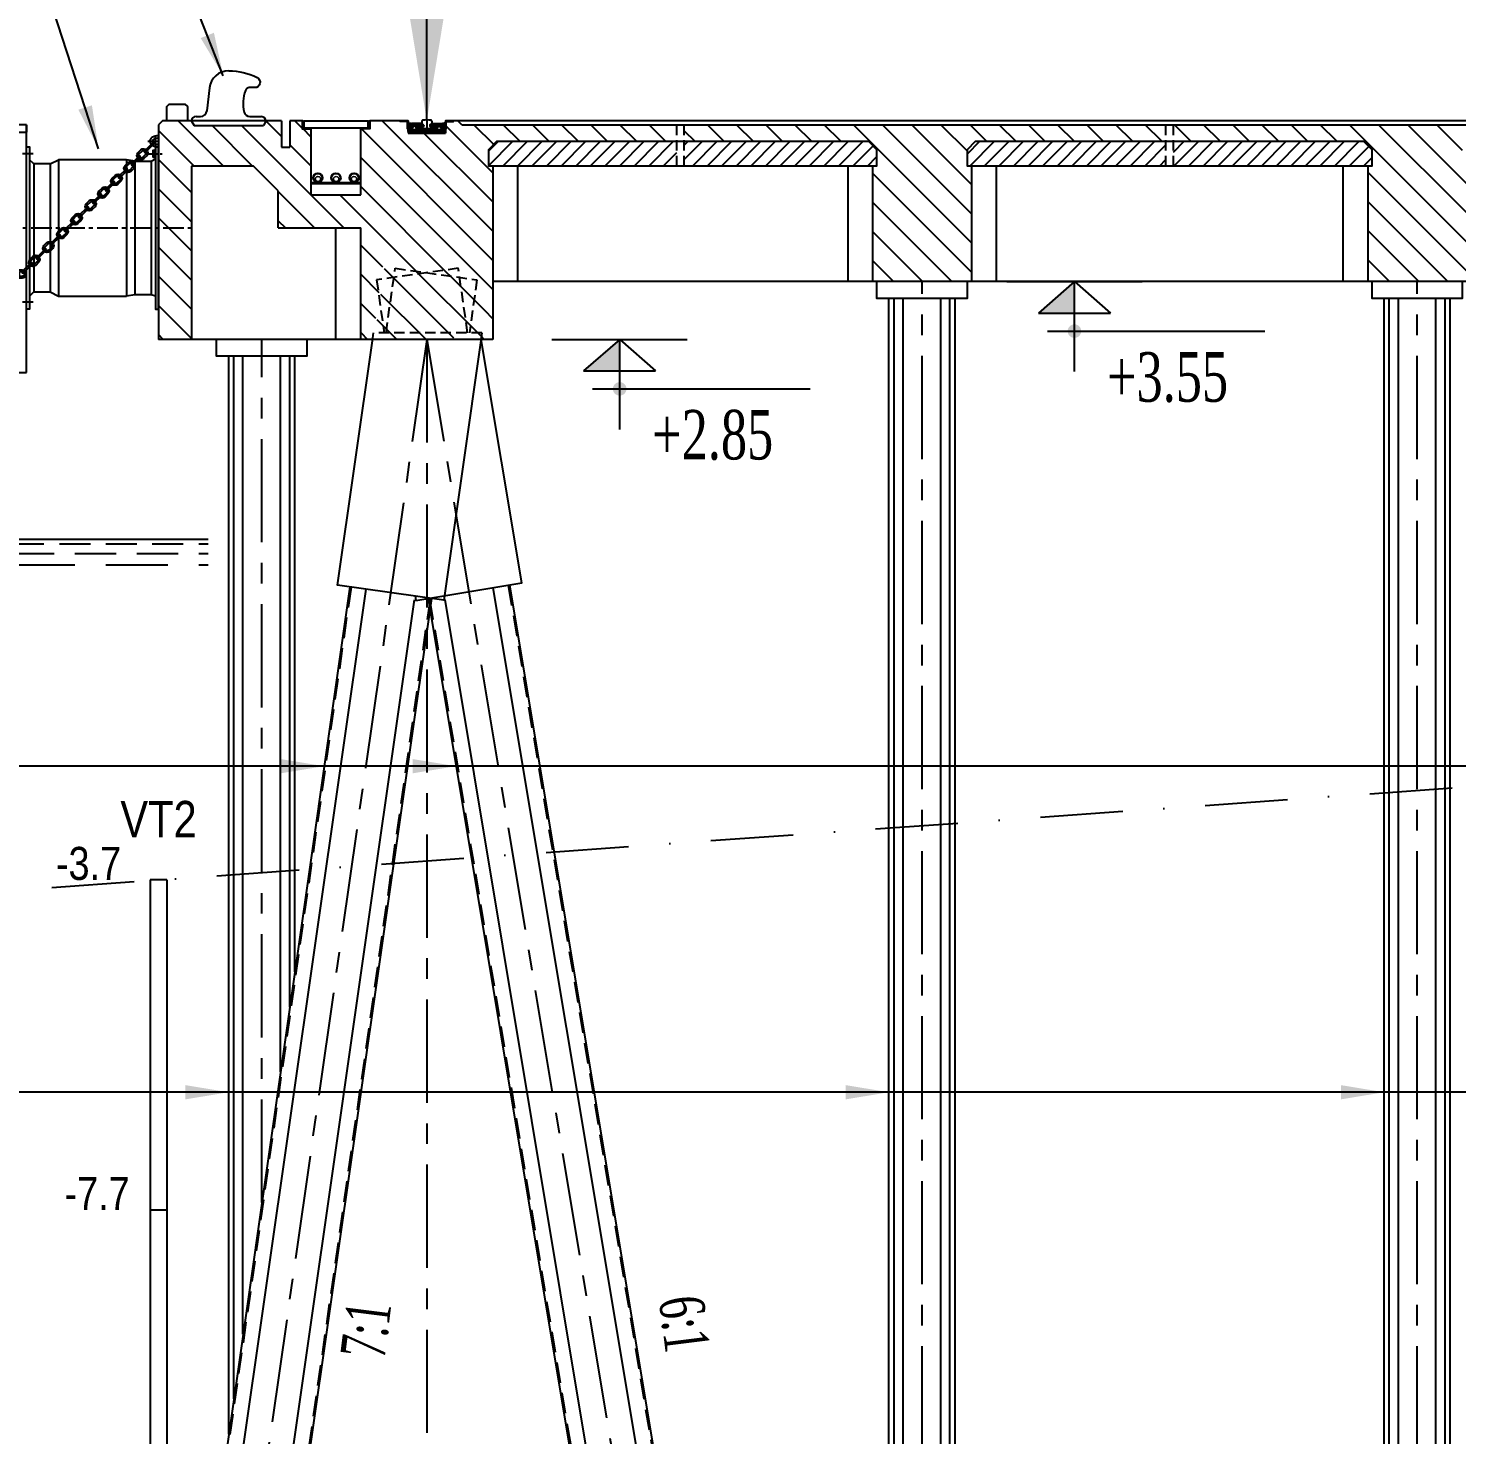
# Model space of a CAD drawing. Extents: x 9472 to 112692, y 46655 to 72187.
# Drawn here: x 10891 to 12621, y 67451 to 69155 of the extents above; entities that cross this region are included whole.
import ezdxf
from ezdxf.enums import TextEntityAlignment as Align

# ---------------------------------------------------------------- set-up
doc = ezdxf.new("R2010")
doc.units = 0
doc.header["$LTSCALE"] = 10
doc.header["$MEASUREMENT"] = 0
for name, pattern in [('CENTER', [2, 1.25, -0.25, 0.25, -0.25]), ('DASHDOT', [1, 0.5, -0.25, 0, -0.25]), ('HIDDEN', [0.375, 0.25, -0.125])]:
    doc.linetypes.add(name, pattern=pattern)
doc.layers.get('0').update_dxf_attribs({"color": 6, "linetype": 'CONTINUOUS'})
for name, color, linetype in [('Border', 3, 'CONTINUOUS'), ('COBAN', 3, 'CONTINUOUS'), ('Dia chat', 8, 'CONTINUOUS'), ('Hatch', 8, 'CONTINUOUS'), ('Hatch coc', 8, 'CONTINUOUS'), ('Khuat 151', 151, 'HIDDEN'), ('Kich thuoc', 2, 'CONTINUOUS'), ('KT', 2, 'CONTINUOUS'), ('Lop dat', 171, 'CONTINUOUS'), ('Net tim', 6, 'CONTINUOUS'), ('Net vang', 8, 'CONTINUOUS'), ('Ray', 6, 'CONTINUOUS'), ('Text', 4, 'CONTINUOUS'), ('Tim', 8, 'CENTER')]:
    doc.layers.add(name, color=color, linetype=linetype)
doc.styles.add('Kichthuoc', font='romans.shx', dxfattribs={"width": 0.6})
doc.styles.get("Standard").update_dxf_attribs({"font": 'vntimeh.shx', "width": 0.65})
doc.styles.add('Ten', font='Vharialn.ttf')
doc.dimstyles.new('Dim 350', dxfattribs={"dimscale": 350, "dimtxt": 0.2, "dimasz": 0.15, "dimexe": 0.1, "dimexo": 0.2, "dimgap": 0.1, "dimtad": 1, "dimdec": 0, "dimlfac": -1, "dimzin": 0, "dimdsep": 46, "dimtxsty": 'Kichthuoc', "dimblk": 'OBLIQUE', "dimcen": 0.1, "dimdle": 0.1, "dimclrd": 2, "dimclre": 2, "dimclrt": 4, "dimadec": 0, "dimazin": 0, "dimtfac": 1, "dimtdec": 0, "dimtix": 1, "dimtmove": 2, "dimatfit": 3, "dimfxl": 1, "dimtfill": 1, "dimtolj": 1, "dimtzin": 0, "dimarcsym": 0})
doc.dimstyles.new('Le 350', dxfattribs={"dimscale": 350, "dimtxt": 0.2, "dimasz": 0.15, "dimexe": 0.1, "dimexo": 0.2, "dimgap": 0.1, "dimtad": 1, "dimdec": 0, "dimzin": 0, "dimdsep": 46, "dimtxsty": 'Kichthuoc', "dimblk": 'ARCHTICK', "dimcen": 0, "dimdle": 0.1, "dimclrd": 2, "dimclre": 2, "dimclrt": 256, "dimadec": 0, "dimazin": 0, "dimtfac": 1, "dimtdec": 0, "dimtix": 1, "dimtmove": 2, "dimatfit": 3, "dimfxl": 1, "dimtolj": 1, "dimtzin": 0, "dimarcsym": 0})
pattern_1 = [(45, (-380710.8185, 18076.0106), (-1.1048543456, 1.1048543456), []), (135, (-380710.8185, 18076.0106), (-1.1048543456, -1.1048543456), [])]

# ---------------------------------------------------------------- blocks, each defined once
blk = doc.blocks.new('_ArchTick')
at = {"color": 0, "linetype": 'ByBlock', "const_width": 0.15}
blk.add_lwpolyline([(-0.5, -0.5), (0.5, 0.5)], dxfattribs=at)
blk = doc.blocks.new('Ray A120')
at = {"layer": 'Ray'}
for p, q in [((-110, 9), (-110, 0)), ((-110, 0), (110, 0)), ((-105, 15), (-60, 20)), ((-60, 93), (-60, 62)), ((-60, 20), (-42, 27)), ((-56, 56), (-43, 52)), ((-36, 42), (-36, 37)), ((36, 42), (36, 37)), ((42, 27), (60, 20)), ((56, 56), (43, 52)), ((60, 93), (60, 62)), ((60, 20), (105, 15)), ((110, 0), (110, 9))]:
    blk.add_line(p, q, dxfattribs=at)
blk.add_lwpolyline([(51, 103, 0.042449), (-51, 103)], format="xyb", dxfattribs=at)
for centre, radius, start, end in [((-104, 9), 6, 96.8428, 180), ((-50, 93), 10, 94.8614, 180), ((-54, 62), 6, 180, 251.5651), ((-46, 42), 10, 0, 71.5651), ((-46, 37), 10, 292.6199, 0), ((46, 42), 10, 108.4349, 180), ((46, 37), 10, 180, 247.3801), ((50, 93), 10, 0, 85.1386), ((54, 62), 6, 288.4349, 0), ((104, 9), 6, 0, 83.1572)]:
    blk.add_arc(centre, radius, start, end, dxfattribs=at)
blk = doc.blocks.new('_Oblique')
at = {"color": 0, "linetype": 'ByBlock', "lineweight": -2}
blk.add_line((-0.5, -0.5), (0.5, 0.5), dxfattribs=at)
blk = doc.blocks.new('Dem CSS1600')
for p, q in [((-175.4, 125), (-180.4, 115)), ((-160, 125), (-175.4, 125)), ((-160, -175), (-160, 125)), ((-160, 125), (-160, 116.2)), ((-180.4, 115), (-180.4, -175)), ((-151.2, 77.5), (-156.5, 82.5)), ((-131.2, 77.5), (-151.2, 77.5)), ((-131.2, 77.5), (-121.2, 82.5)), ((-28.8, 81.1), (-38.8, 82.5)), ((-28.8, 81.1), (-8.8, 81.1)), ((-8.8, 81.1), (-3.5, 83.8)), ((-156.5, -82.5), (-151.2, -77.5)), ((-151.2, -77.5), (-131.2, -77.5)), ((-131.2, -77.5), (-121.2, -82.5)), ((-28.8, -81), (-38.8, -82.5)), ((-8.8, -81), (-28.8, -81)), ((-3.5, -82.6), (-8.8, -81)), ((-180.4, -175), (-160, -175))]:
    blk.add_line(p, q)
for points in [[(-160, -98.5), (-160, 98.5), (-156.5, 98.5), (-156.5, -98.5)], [(0, -98.5), (0, 98.5), (-3.5, 98.5), (-3.5, -98.5)]]:
    blk.add_lwpolyline(points, close=True)
for points in [[(-156.5, 82.5), (-156.5, -82.5)], [(-38.8, 82.5), (-121.2, 82.5)], [(-121.2, -82.5), (-38.8, -82.5)]]:
    blk.add_lwpolyline(points)
at = {"layer": 'Hatch'}
for p, q in [((-151.2, 77.5), (-151.2, -77.5)), ((-131.2, 77.5), (-131.2, -77.5)), ((-121.2, 82.5), (-121.2, -82.5)), ((-38.8, 82.5), (-38.8, -82.5)), ((-28.8, 81.1), (-28.8, -81)), ((-8.8, 81.1), (-8.8, -81))]:
    blk.add_line(p, q, dxfattribs=at)
at = {"layer": 'Net tim', "extrusion": (0, 0, -1)}
for centre in [(-178, 115), (-178, 80), (-178, 30), (-178, -20), (-178, -70), (-178, -120)]:
    blk.add_ellipse(centre, major_axis=(0, -2.16), ratio=0.475595, dxfattribs=at)
at = {"layer": 'Net tim'}
for centre in [(-178, 70), (-178, 20), (-178, -30), (-178, -80), (-178, -130), (-178, -170)]:
    blk.add_ellipse(centre, major_axis=(0, 2.16), ratio=0.475595, dxfattribs=at)
at = {"layer": 'Net vang'}
for p, q in [((-172, 125), (-174.3, 120.5)), ((-173.4, 115), (-177.9, 120)), ((-170.4, 116.2), (-174.3, 120.5)), ((-173.4, 115), (-173.4, -175)), ((-170.4, 116.2), (-170.4, -175)), ((-170.4, 116.2), (-160, 116.2)), ((-7.1, 93.4), (-7.1, 86.6)), ((-6.6, 94.3), (-4.1, 94.3)), ((-6.6, 92.4), (-4.1, 92.4)), ((-6.6, 87.6), (-4.1, 87.6)), ((-4.1, 95.7), (-3.5, 95.7)), ((-4.1, 95.7), (-4.1, 84.2)), ((-4.1, 92.7), (-3.5, 92.7)), ((-4.1, 92.4), (-3.5, 92.4)), ((-4.1, 87.6), (-3.5, 87.6)), ((-4.1, 87.2), (-3.5, 87.2)), ((-180.4, 75), (-170.4, 75)), ((-6.6, 85.7), (-4.1, 85.7)), ((-4.1, 84.2), (-3.5, 84.2)), ((-180.4, 25), (-170.4, 25)), ((-180.4, -25), (-170.4, -25)), ((-180.4, -75), (-170.4, -75)), ((-180.4, -125), (-170.4, -125))]:
    blk.add_line(p, q, dxfattribs=at)
for points in [[(-4.7, 102.7, 1), (-6.1, 104.1), (-17.1, 93.2, 1), (-15.7, 91.8)], [(-22.1, 85.5, 1), (-23.5, 86.9), (-32.8, 77.7, 1), (-31.4, 76.3)], [(-14.3, 87.5), (-17.9, 84, -1), (-24.9, 91.1), (-21.3, 94.6, -1)], [(-15.7, 89), (-19.3, 85.4, -1), (-23.5, 89.7), (-19.9, 93.2, -1)], [(-37.8, 70, 1), (-39.2, 71.4), (-48.4, 62.3, 1), (-47, 60.9)], [(-30, 72.1), (-33.5, 68.6, -1), (-40.5, 75.7), (-37, 79.2, -1)], [(-31.4, 73.5), (-34.9, 70, -1), (-39.1, 74.3), (-35.6, 77.8, -1)], [(-53.4, 54.5, 1), (-54.8, 56), (-64.1, 46.8, 1), (-62.7, 45.4)], [(-45.6, 56.6), (-49.2, 53.1, -1), (-56.2, 60.2), (-52.6, 63.7, -1)], [(-47, 58), (-50.6, 54.5, -1), (-54.8, 58.8), (-51.2, 62.3, -1)], [(-69.1, 39.1, 1), (-70.5, 40.5), (-79.7, 31.4, 1), (-78.3, 30)], [(-61.3, 41.2), (-64.8, 37.6, -1), (-71.9, 44.8), (-68.3, 48.3, -1)], [(-62.7, 42.6), (-66.2, 39.1, -1), (-70.5, 43.3), (-66.9, 46.9, -1)], [(-94, 8.8), (-97.6, 5.3, -1), (-104.6, 12.4), (-101, 16, -1)], [(-84.7, 23.6, 1), (-86.1, 25.1), (-96.8, 14.5, 1), (-95.4, 13.1)], [(-76.9, 25.7), (-80.5, 22.2, -1), (-87.5, 29.3), (-84, 32.8, -1)], [(-78.3, 27.1), (-81.9, 23.6, -1), (-86.1, 27.9), (-82.6, 31.4, -1)], [(-111.1, -8), (-114.7, -11.5, -1), (-121.7, -4.4), (-118.1, -0.9, -1)], [(-101.8, 6.8, 1), (-103.2, 8.2), (-113.9, -2.3, 1), (-112.5, -3.8)], [(-95.4, 10.3), (-99, 6.8, -1), (-103.2, 11), (-99.6, 14.5, -1)], [(-128.2, -24.9), (-131.7, -28.4, -1), (-138.8, -21.3), (-135.2, -17.8, -1)], [(-118.9, -10.1, 1), (-120.3, -8.7), (-131, -19.2, 1), (-129.6, -20.6)], [(-112.5, -6.6), (-116.1, -10.1, -1), (-120.3, -5.8), (-116.7, -2.3, -1)], [(-145.3, -41.7), (-148.8, -45.3, -1), (-155.8, -38.1), (-152.3, -34.6, -1)], [(-136, -27, 1), (-137.4, -25.5), (-148, -36.1, 1), (-146.6, -37.5)], [(-129.6, -23.5), (-133.1, -27, -1), (-137.4, -22.7), (-133.8, -19.2, -1)], [(-153, -43.8, 1), (-154.4, -42.4), (-165.1, -52.9, 1), (-163.7, -54.3)], [(-146.7, -40.3), (-150.2, -43.8, -1), (-154.4, -39.6), (-150.9, -36, -1)], [(-168.4, -52.7), (-165.4, -52.7, -1), (-165.4, -58.7), (-168.4, -58.7)]]:
    blk.add_lwpolyline(points, format="xyb", close=True, dxfattribs=at)
blk.add_lwpolyline([(-170.4, -50.7), (-165.4, -50.7, -1), (-165.4, -60.7), (-170.4, -60.7)], format="xyb", dxfattribs=at)
for centre, radius, start, end in [((-5.9, 93.4), 1.18, 125.2226, 234.7774), ((-1.1, 90), 6.01, 156.4634, 203.5366), ((-5.9, 86.6), 1.18, 125.2226, 234.7774)]:
    blk.add_arc(centre, radius, start, end, dxfattribs=at)
for points, knots in [([(0, 111.7), (-0.9, 111.7), (-1.8, 111.6), (-3.5, 111.4), (-4.4, 111.2), (-5.9, 110.6), (-6.7, 110.3), (-7.8, 109.6), (-8.2, 109.3), (-8.8, 108.8), (-9.1, 108.5), (-9.6, 107.9), (-9.8, 107.6), (-10.2, 107), (-10.3, 106.7), (-10.5, 106.2), (-10.5, 105.9), (-10.6, 105.3), (-10.6, 105), (-10.6, 104.4), (-10.5, 104.2), (-10.4, 103.6), (-10.3, 103.3), (-10, 102.8), (-9.9, 102.5), (-9.6, 102.1), (-9.4, 101.8), (-9, 101.4), (-8.8, 101.2), (-8.1, 100.6), (-7.6, 100.3), (-6.5, 99.6), (-5.9, 99.4), (-4.7, 98.9), (-4, 98.8), (-2.6, 98.5), (-1.9, 98.4), (-0.8, 98.3), (-0.4, 98.3), (0, 98.3)], [1.570796, 1.570796, 1.570796, 1.570796, 1.8386, 1.8386, 2.10867, 2.10867, 2.37874, 2.37874, 2.552986, 2.552986, 2.698933, 2.698933, 2.844881, 2.844881, 2.955375, 2.955375, 3.065869, 3.065869, 3.176363, 3.176363, 3.286857, 3.286857, 3.397351, 3.397351, 3.507845, 3.507845, 3.618339, 3.618339, 3.728833, 3.728833, 3.943994, 3.943994, 4.159155, 4.159155, 4.374316, 4.374316, 4.589477, 4.589477, 4.712389, 4.712389, 4.712389, 4.712389]), ([(0, 108.7), (-0.3, 108.7), (-0.7, 108.7), (-1.5, 108.6), (-1.9, 108.6), (-2.8, 108.4), (-3.3, 108.3), (-4.1, 108.1), (-4.5, 108), (-5.2, 107.6), (-5.5, 107.5), (-6.1, 107.1), (-6.4, 106.9), (-6.8, 106.6), (-7, 106.4), (-7.2, 106.1), (-7.3, 106), (-7.4, 105.8), (-7.4, 105.7), (-7.5, 105.6), (-7.5, 105.5), (-7.5, 105.5), (-7.5, 105.4), (-7.6, 105.3), (-7.6, 105.3), (-7.6, 105.2), (-7.6, 105.2), (-7.6, 105.1), (-7.6, 105.1), (-7.6, 105), (-7.6, 104.9), (-7.6, 104.8), (-7.6, 104.7), (-7.5, 104.6), (-7.5, 104.6), (-7.5, 104.5), (-7.5, 104.5), (-7.5, 104.4), (-7.4, 104.3), (-7.4, 104.2), (-7.3, 104.1), (-7.2, 103.9), (-7.1, 103.7), (-6.8, 103.5), (-6.7, 103.4), (-6.4, 103.1), (-6.3, 103), (-5.8, 102.7), (-5.5, 102.5), (-4.9, 102.2), (-4.6, 102.1), (-3.8, 101.8), (-3.4, 101.7), (-2.6, 101.5), (-2.2, 101.5), (-1.3, 101.4), (-0.9, 101.3), (-0.3, 101.3), (-0.1, 101.3), (0, 101.3)], [1.570796, 1.570796, 1.570796, 1.570796, 1.693364, 1.693364, 1.864632, 1.864632, 2.035899, 2.035899, 2.207166, 2.207166, 2.378434, 2.378434, 2.549701, 2.549701, 2.720969, 2.720969, 2.825107, 2.825107, 2.901902, 2.901902, 2.955263, 2.955263, 3.001966, 3.001966, 3.048669, 3.048669, 3.090389, 3.090389, 3.13211, 3.13211, 3.215551, 3.215551, 3.268046, 3.268046, 3.31345, 3.31345, 3.358854, 3.358854, 3.427341, 3.427341, 3.495829, 3.495829, 3.625524, 3.625524, 3.735142, 3.735142, 3.844761, 3.844761, 4.008383, 4.008383, 4.172004, 4.172004, 4.335625, 4.335625, 4.499247, 4.499247, 4.662868, 4.662868, 4.712389, 4.712389, 4.712389, 4.712389])]:
    blk.add_open_spline(points, degree=3, knots=knots, dxfattribs=at)
at = {"layer": 'Tim', "ltscale": 1.5}
for p, q in [((-176.3, 115), (-179.6, 115)), ((-178, 118.2), (-178, 111.8)), ((-176.3, 80), (-179.6, 80)), ((-176.3, 70), (-179.6, 70)), ((-178, 83.2), (-178, 76.8)), ((-178, 66.8), (-178, 73.2)), ((-176.3, 30), (-179.6, 30)), ((-176.3, 20), (-179.6, 20)), ((-178, 33.2), (-178, 26.8)), ((-178, 16.8), (-178, 23.2)), ((-178, -16.8), (-178, -23.2)), ((-176.3, -20), (-179.6, -20)), ((-176.3, -30), (-179.6, -30)), ((-178, -33.2), (-178, -26.8)), ((-178, -66.8), (-178, -73.2)), ((-176.3, -70), (-179.6, -70)), ((-176.3, -80), (-179.6, -80)), ((-178, -83.2), (-178, -76.8)), ((-176.3, -120), (-179.6, -120)), ((-178, -116.8), (-178, -123.2)), ((-176.3, -130), (-179.6, -130)), ((-178, -133.2), (-178, -126.8)), ((-176.3, -170), (-179.6, -170)), ((-178, -173.2), (-178, -166.8))]:
    blk.add_line(p, q, dxfattribs=at)
at = {"layer": 'Tim'}
for p, q in [((-12.9, 105), (0, 105)), ((-3.8, 98.7), (-3.8, 112.7)), ((-13.1, 90), (6.2, 90))]:
    blk.add_line(p, q, dxfattribs=at)
at = {"layer": 'Tim', "ltscale": 4}
for p, q in [((-151.8, 90), (-164.7, 90)), ((-151.8, -90), (-164.7, -90))]:
    blk.add_line(p, q, dxfattribs=at)
at = {"layer": 'Tim', "ltscale": 2}
blk.add_line((-194.4, 0), (40, 0), dxfattribs=at)

msp = doc.modelspace()

# ---------------------------------------------------------------- hatches: boundary and pattern name
at = {"layer": 'Dia chat'}
h = msp.add_hatch(dxfattribs=at)
h.set_pattern_fill('ANSI31', color=256, scale=400, style=0)
h.paths.add_polyline_path([(11038.2, 66773.4), (10560.2, 66773.4), (10344.9, 66845.1), (10340.1, 66844.2), (10326, 66844.1), (10315.6, 66846.7), (10304.8, 66853.5), (10300.7, 66859.9), (10200.2, 66893.4), (9521.9, 66893.4), (9521.9, 66585.8), (11038.2, 66662.9)])
h.paths.add_polyline_path([(10123.4, 66773.4), (10171.9, 66731), (10074.9, 66731)], flags=17)
h.paths.add_polyline_path([(16085.2, 67446.2), (15983.8, 67459.1, 0.22302), (16023.7, 67389.6, 0.520567), (16023.7, 67227, 0.520567), (16023.7, 67072.5, 0.520567), (16023.7, 66918, 0.315792), (15986.7, 66816.2), (16085.2, 66816.4), (16085.2, 67143.4)])
h.paths.add_polyline_path([(20014, 66943.1), (19837.3, 66965.7, -0.184741), (19799.6, 66909.9, -0.263016), (19841.7, 66821.8), (20014, 66822)])
h.paths.add_polyline_path([(10738.7, 66741), (10881.7, 66741), (10881.7, 66636), (10738.7, 66636)], flags=24)
h.paths.add_polyline_path([(9896.4, 66764.9), (9896.4, 66901.9), (10001.4, 66901.9), (10001.4, 66764.9)], flags=9)
h.paths.add_polyline_path([(10152.1, 66596.7), (10354.1, 66596.7), (10354.1, 66686.7), (10152.1, 66686.7)], flags=25)
h.paths.add_polyline_path([(10083.2, 66811.3), (10210.3, 66768.9), (10236, 66845.7), (10108.9, 66888.1)], flags=24)
h.paths.add_polyline_path([(12333.1, 67072.2), (12460.2, 67114.6), (12434.6, 67191.4), (12307.5, 67149.1)], flags=24)
h.paths.add_polyline_path([(12835.1, 67005.5), (12892.4, 67005.5), (12892.4, 67082.1), (12835.1, 67082.1)], flags=8)
h.paths.add_polyline_path([(11085.5, 66652.4), (11210.4, 66652.4), (11210.4, 66713.8), (11085.5, 66713.8)], flags=9)
h.paths.add_polyline_path([(14035.5, 66802.5), (14160.4, 66802.5), (14160.4, 66863.8), (14035.5, 66863.8)], flags=9)
h.paths.add_polyline_path([(15029.7, 67403.6), (15189.4, 67403.6), (15189.4, 67311.1), (15029.7, 67311.1)])
h.paths.add_polyline_path([(14430.5, 66964.5), (14619.2, 66964.5), (14619.2, 66886.8), (14430.5, 66886.8)])
edge = h.paths.add_edge_path()
edge.add_line((19650.2, 66989.7), (19650.2, 66821.5))
edge.add_line((19650.2, 66821.5), (19841.7, 66821.8))
edge.add_arc((19742.7, 66828.6), 99.3, 356.0562, 415)
edge.add_arc((19745.5, 66987.2), 94.3, 305, 346.8676)
edge.add_line((19837.3, 66965.7), (19650.2, 66989.7))
edge = h.paths.add_edge_path()
edge.add_arc((12863.8, 67043.8), 54, 0, 360)
h.paths.add_polyline_path([(13988.2, 67713.4), (13882.7, 67714.2), (11058.2, 66772.7), (11058.2, 66663.9), (13988.2, 66812.9)])
edge = h.paths.add_edge_path()
edge.add_arc((15657.9, 67531.1), 54, 206.4028, 319.0044)
edge.add_line((15698.7, 67495.6), (15983.8, 67459.1))
edge.add_arc((16077.8, 67466.9), 94.3, 184.7105, 235)
edge.add_arc((16080.6, 67308.3), 99.3, 125, 235)
edge.add_arc((16077.8, 67149.8), 94.3, 125, 235)
edge.add_arc((16077.8, 66995.3), 94.3, 125, 235)
edge.add_arc((16077.8, 66840.8), 94.3, 125, 195.1027)
edge.add_line((15986.7, 66816.2), (14008.2, 66813.4))
edge.add_line((14008.2, 66813.4), (14008.2, 67712.1))
edge.add_line((14008.2, 67712.1), (15609.5, 67507.1))
at = {"layer": 'Hatch'}
h = msp.add_hatch(dxfattribs=at)
h.set_pattern_fill('ANSI31', color=256, scale=200, angle=90, style=0)
h.paths.add_polyline_path([(11453.2, 68988.4), (11448.2, 68988.4), (11448.2, 69008.4), (11458.2, 69018.4), (11676.2, 69018.4), (11676.2, 69038.4), (11415.7, 69038.4), (11410.7, 69043.4), (11405.7, 69043.4), (11405.7, 69042.4), (11397.9, 69042.4, 0.414214), (11396.7, 69041.2), (11396.7, 69033.4), (11395.7, 69033.4), (11395.7, 69028.4), (11350.7, 69028.4), (11350.7, 69033.4), (11349.7, 69033.4), (11349.7, 69041.2, 0.414214), (11348.5, 69042.4), (11340.7, 69042.4), (11340.7, 69043.4), (11304.2, 69043.4), (11304.2, 69033.4), (11293.2, 69033.4), (11293.2, 68953.4), (11233.2, 68953.4), (11233.2, 69033.4), (11222.2, 69033.4), (11222.2, 69043.4), (11207.2, 69043.4), (11207.2, 69011.4), (11197.2, 69011.4), (11197.2, 69043.4), (11178.5, 69043.4), (11175.2, 69037.4), (11091.2, 69037.4), (11087.9, 69043.4), (11053.2, 69043.4), (11048.2, 69038.4), (11048.2, 68913.4), (11088.2, 68913.4), (11088.2, 68988.4), (11163.2, 68988.4), (11193.2, 68958.4), (11193.2, 68913.4), (11293.2, 68913.4), (11293.2, 68778.4), (11307.5, 68778.4), (11320.2, 68866.8), (11448.9, 68848.4), (11439, 68779.1), (11439.1, 68778.4), (11453.2, 68778.4)])
h.paths.add_polyline_path([(11088.2, 68913.4), (11048.2, 68913.4), (11048.2, 68814.9), (11048.2, 68778.4), (11088.2, 68778.4)], flags=17)
h.paths.add_polyline_path([(12033.2, 68988.4), (12028.2, 68988.4), (12028.2, 69008.4), (12038.2, 69018.4), (12268.7, 69018.4), (12268.7, 69038.4), (11685.2, 69038.4), (11685.2, 69018.4), (11698.7, 69018.4), (11908.2, 69018.4), (11918.2, 69008.4), (11918.2, 68988.4), (11913.2, 68988.4), (11913.2, 68848.4), (12033.2, 68848.4)])
h.paths.add_polyline_path([(12633.2, 68988.4), (12628.2, 68988.4), (12628.2, 69008.4), (12638.2, 69018.4), (12868.7, 69018.4), (12868.7, 69038.4), (12277.7, 69038.4), (12277.7, 69018.4), (12278.7, 69018.4), (12508.2, 69018.4), (12518.2, 69008.4), (12518.2, 68988.4), (12513.2, 68988.4), (12513.2, 68848.4), (12633.2, 68848.4)])
h.paths.add_polyline_path([(13233.2, 68988.4), (13228.2, 68988.4), (13228.2, 69008.4), (13238.2, 69018.4), (13314.4, 69018.4), (13314.4, 69038.4), (12877.7, 69038.4), (12877.7, 69018.4), (12878.7, 69018.4), (13108.2, 69018.4), (13118.2, 69008.4), (13118.2, 68988.4), (13113.2, 68988.4), (13113.2, 68848.4), (13233.2, 68848.4)])
h.paths.add_polyline_path([(13468.7, 69038.4), (13314.4, 69038.4), (13314.4, 69018.4), (13468.7, 69018.4)])
h.paths.add_polyline_path([(13853.2, 68988.4), (13848.2, 68988.4), (13848.2, 69008.4), (13858.2, 69018.4), (14031.2, 69018.4), (14031.2, 69038.4), (13815.7, 69038.4), (13810.7, 69043.4), (13805.7, 69043.4), (13805.7, 69042.4), (13797.9, 69042.4, 0.414214), (13796.7, 69041.2), (13796.7, 69033.4), (13795.7, 69033.4), (13795.7, 69028.4), (13750.7, 69028.4), (13750.7, 69033.4), (13749.7, 69033.4), (13749.7, 69041.2, 0.414214), (13748.5, 69042.4), (13740.7, 69042.4), (13740.7, 69043.4), (13735.7, 69043.4), (13730.7, 69038.4), (13477.7, 69038.4), (13477.7, 69018.4), (13478.7, 69018.4), (13688.2, 69018.4), (13698.2, 69008.4), (13698.2, 68988.4), (13693.2, 68988.4), (13693.2, 68778.4), (13707.3, 68778.4), (13722.2, 68868), (13853.2, 68846.1)])
h.paths.add_polyline_path([(14358.2, 68988.4), (14353.2, 68988.4), (14353.2, 69008.4), (14363.2, 69018.4), (14556.2, 69018.4), (14556.2, 69038.4), (14040.2, 69038.4), (14040.2, 69018.4), (14098.7, 69018.4), (14233.2, 69018.4), (14243.2, 69008.4), (14243.2, 68988.4), (14238.2, 68988.4), (14238.2, 68848.4), (14358.2, 68848.4)])
h.paths.add_polyline_path([(14883.2, 68988.4), (14878.2, 68988.4), (14878.2, 69008.4), (14888.2, 69018.4), (15081.2, 69018.4), (15081.2, 69038.4), (14565.2, 69038.4), (14565.2, 69018.4), (14603.7, 69018.4), (14758.2, 69018.4), (14768.2, 69008.4), (14768.2, 68988.4), (14763.2, 68988.4), (14763.2, 68848.4), (14883.2, 68848.4)])
h.paths.add_polyline_path([(15408.2, 68988.4), (15403.2, 68988.4), (15403.2, 69008.4), (15413.2, 69018.4), (15606.2, 69018.4), (15606.2, 69038.4), (15090.2, 69038.4), (15090.2, 69018.4), (15128.7, 69018.4), (15283.2, 69018.4), (15293.2, 69008.4), (15293.2, 68988.4), (15288.2, 68988.4), (15288.2, 68848.4), (15408.2, 68848.4)])
h.paths.add_polyline_path([(15933.2, 68988.4), (15988.9, 68988.4, -0.135335), (15985.3, 69038.4), (15615.2, 69038.4), (15615.2, 69018.4), (15653.7, 69018.4), (15808.2, 69018.4), (15818.2, 69008.4), (15818.2, 68988.4), (15813.2, 68988.4), (15813.2, 68848.4), (15933.2, 68848.4)])
h.paths.add_polyline_path([(16048.2, 69043.4), (16033.2, 69043.4), (16028.2, 69038.4), (15985.3, 69038.4, 0.135335), (15988.9, 68988.4), (16048.2, 68988.4)])
h = msp.add_hatch(dxfattribs=at)
h.set_pattern_fill('ANSI31', color=256, scale=5, style=0)
h.set_pattern_definition([(45, (11208.8794, 68937.19677), (-0.4419417, 0.4419417), [])])
h.paths.add_polyline_path([(11350.7, 69043.4), (11340.7, 69043.4), (11340.7, 69042.8, 0.414214), (11341.1, 69042.4), (11348.5, 69042.4, -0.414214), (11349.7, 69041.2), (11349.7, 69033.8, 0.414214), (11350.1, 69033.4), (11350.7, 69033.4)])
h = msp.add_hatch(dxfattribs=at)
h.set_pattern_fill('ANSI31', color=256, scale=5, style=0)
h.set_pattern_definition([(135, (11537.505, 68937.19677), (0.4419417, 0.4419417), [])])
h.paths.add_polyline_path([(11395.7, 69043.4), (11405.7, 69043.4), (11405.7, 69042.8, -0.414214), (11405.3, 69042.4), (11397.9, 69042.4, 0.414214), (11396.7, 69041.2), (11396.7, 69033.8, -0.414214), (11396.3, 69033.4), (11395.7, 69033.4)])
h = msp.add_hatch(dxfattribs=at)
h.set_pattern_fill('ANSI37', color=256, scale=12.5, style=0)
h.set_pattern_definition(pattern_1)
h.paths.add_polyline_path([(11368.6, 69039), (11367.6, 69039.3, -0.322977), (11367.2, 69039.9), (11367.2, 69040.1), (11354.6, 69040.1, -0.128942), (11350.7, 69041.4), (11350.7, 69033.4), (11350.7, 69030.4), (11353.9, 69030.4), (11353.9, 69032.9), (11355.9, 69032.9), (11355.9, 69033.2), (11356.5, 69033.2), (11356.5, 69034.7, -0.414214), (11356.7, 69034.8), (11357.2, 69034.8), (11357.2, 69036.2, -0.414214), (11357.3, 69036.4), (11359, 69036.4, -0.414214), (11359.2, 69036.2), (11359.2, 69034.8), (11359.7, 69034.8, -0.414214), (11359.9, 69034.7), (11359.9, 69033.2), (11360.5, 69033.2), (11360.5, 69032.9), (11362.2, 69032.9), (11362.2, 69033.7), (11362.2, 69034.5, -0.379694), (11362.7, 69035.1), (11367.2, 69035.7), (11368.6, 69036.3)])
h = msp.add_hatch(dxfattribs=at)
h.set_pattern_fill('DOTS', color=9, scale=5, style=0)
h.set_pattern_definition([(0, (12511.8338, 61018.25113), (0.15625, 0.3125), [0, -0.3125])])
h.paths.add_polyline_path([(11350.7, 69030.4), (11350.7, 69028.4), (11395.7, 69028.4), (11395.7, 69030.4)])
h = msp.add_hatch(dxfattribs=at)
h.set_pattern_fill('ANSI31', color=256, scale=5, style=0)
h.set_pattern_definition([(45, (12511.8338, 61018.7511), (-0.44194174, 0.44194174), [])])
h.paths.add_polyline_path([(11362.4, 69032.9), (11360.4, 69032.9, -0.000333), (11360.4, 69032.9), (11354.8, 69032.9, -0.000333), (11354.8, 69032.9), (11353.9, 69032.9), (11353.9, 69030.4), (11373.2, 69030.4), (11373.2, 69032.9)])
h.paths.add_polyline_path([(11373.2, 69032.9), (11373.2, 69030.4), (11392.4, 69030.4), (11392.4, 69032.9), (11391.5, 69032.9, -0.000333), (11391.5, 69032.9), (11386, 69032.9, -0.000333), (11386, 69032.9)])
h = msp.add_hatch(dxfattribs=at)
h.set_pattern_fill('ANSI31', color=256, scale=5, angle=90, style=0)
h.set_pattern_definition([(135, (12511.8338, 61018.7511), (-0.44194174, -0.44194174), [])])
h.paths.add_polyline_path([(11373.2, 69033.7), (11362.2, 69033.7), (11362.2, 69032.9), (11373.2, 69032.9)])
h.paths.add_polyline_path([(11384.2, 69033.7), (11373.2, 69033.7), (11373.2, 69032.9), (11384.2, 69032.9)])
h = msp.add_hatch(dxfattribs=at)
h.set_pattern_fill('ANSI37', color=256, scale=12.5, style=0)
h.set_pattern_definition(pattern_1)
h.paths.add_polyline_path([(11377.8, 69039), (11378.8, 69039.3, 0.322977), (11379.2, 69039.9), (11379.2, 69040.1), (11391.7, 69040.1, 0.128942), (11395.7, 69041.4), (11395.7, 69033.4), (11395.7, 69030.4), (11392.4, 69030.4), (11392.4, 69032.9), (11390.5, 69032.9), (11390.5, 69033.2), (11389.9, 69033.2), (11389.9, 69034.7, 0.414214), (11389.7, 69034.8), (11389.2, 69034.8), (11389.2, 69036.2, 0.414214), (11389, 69036.4), (11387.3, 69036.4, 0.414214), (11387.2, 69036.2), (11387.2, 69034.8), (11386.7, 69034.8, 0.414214), (11386.5, 69034.7), (11386.5, 69033.2), (11385.9, 69033.2), (11385.9, 69032.9), (11384.2, 69032.9), (11384.2, 69033.7), (11384.2, 69034.5, 0.379694), (11383.7, 69035.1), (11379.2, 69035.7), (11377.8, 69036.3)])
h = msp.add_hatch(dxfattribs=at)
h.set_pattern_fill('ANSI31', color=256, scale=100, style=0)
h.paths.add_polyline_path([(11676.2, 69018.4), (11458.2, 69018.4), (11448.2, 69008.4), (11448.2, 68988.4), (11673.7, 68988.4), (11676.2, 68988.4)])
h.paths.add_polyline_path([(11918.2, 69008.4), (11908.2, 69018.4), (11698.7, 69018.4), (11685.2, 69018.4), (11685.2, 68988.4), (11918.2, 68988.4)])
h = msp.add_hatch(dxfattribs=at)
h.set_pattern_fill('ANSI31', color=256, scale=100, style=0)
h.paths.add_polyline_path([(12268.7, 69018.4), (12038.2, 69018.4), (12028.2, 69008.4), (12028.2, 68988.4), (12253.7, 68988.4), (12268.7, 68988.4)])
h.paths.add_polyline_path([(12508.2, 69018.4), (12278.7, 69018.4), (12277.7, 69018.4), (12277.7, 68988.4), (12518.2, 68988.4), (12518.2, 69008.4)])
h = msp.add_hatch(dxfattribs=at)
h.set_pattern_fill('ANSI31', color=256, scale=200, angle=90, style=0)
h.paths.add_polyline_path([(11450.9, 68849.6), (11322.2, 68868), (11309.4, 68778.1), (11441.1, 68781.1)])
at = {"layer": 'Kich thuoc'}
h = msp.add_hatch(color=256, dxfattribs=at)
h.paths.add_polyline_path([(12157.9, 68810.2), (12114.3, 68810.2), (12157.9, 68848.4)])
h.paths.add_polyline_path([(12157.9, 68788.4), (12149.7, 68788.4, -0.414214), (12157.9, 68796.6)])
h.paths.add_polyline_path([(12157.9, 68780.2, -0.414214), (12149.7, 68788.4), (12157.9, 68788.4)])
h.paths.add_polyline_path([(12157.9, 68780.2), (12157.9, 68788.4), (12166.1, 68788.4, -0.414214)])
h.paths.add_polyline_path([(12166.1, 68788.4), (12157.9, 68788.4), (12157.9, 68796.6, -0.414214)])
h = msp.add_hatch(color=256, dxfattribs=at)
h.paths.add_polyline_path([(11606.9, 68740.2), (11563.2, 68740.2), (11606.9, 68778.4)])
h.paths.add_polyline_path([(11606.9, 68718.4), (11598.7, 68718.4, -0.414214), (11606.9, 68726.6)])
h.paths.add_polyline_path([(11606.9, 68710.2, -0.414214), (11598.7, 68718.4), (11606.9, 68718.4)])
h.paths.add_polyline_path([(11606.9, 68710.2), (11606.9, 68718.4), (11615.1, 68718.4, -0.414214)])
h.paths.add_polyline_path([(11615.1, 68718.4), (11606.9, 68718.4), (11606.9, 68726.6, -0.414214)])

# ---------------------------------------------------------------- linework, layer by layer
for p, q in [((11053.2, 69043.4), (11048.2, 69038.4)), ((11197.2, 69043.4), (11053.2, 69043.4)), ((11197.2, 69043.4), (11197.2, 69011.4)), ((11222.2, 69043.4), (11207.2, 69043.4)), ((11207.2, 69043.4), (11207.2, 69011.4)), ((11415.7, 69038.4), (11410.7, 69043.4)), ((11048.2, 69038.4), (11048.2, 68778.4)), ((11233.2, 68953.4), (11233.2, 69034)), ((11293.2, 68953.4), (11293.2, 69034)), ((11350.7, 69030.4), (11395.7, 69030.4)), ((11350.7, 69028.4), (11395.7, 69028.4)), ((11350.7, 69028.4), (11395.7, 69028.4)), ((11353.9, 69032.9), (11392.4, 69032.9)), ((11353.9, 69030.4), (11353.9, 69032.9)), ((11353.9, 69030.4), (11392.4, 69030.4)), ((11392.4, 69030.4), (11392.4, 69032.9)), ((11415.7, 69038.4), (13730.7, 69038.4)), ((11197.2, 69011.4), (11207.2, 69011.4)), ((11088.2, 68988.4), (11088.2, 68778.4)), ((11163.2, 68988.4), (11088.2, 68988.4)), ((11193.2, 68958.4), (11163.2, 68988.4)), ((11453.2, 68988.4), (11453.2, 68778.4)), ((11913.2, 68988.4), (11453.2, 68988.4)), ((11913.2, 68988.4), (11913.2, 68848.4)), ((12033.2, 68988.4), (12033.2, 68848.4)), ((12513.2, 68988.4), (12033.2, 68988.4)), ((12513.2, 68988.4), (12513.2, 68848.4)), ((11193.2, 68913.4), (11193.2, 68958.4)), ((11233.2, 68968.4), (11293.2, 68968.4)), ((11233.2, 68953.4), (11293.2, 68953.4)), ((11193.2, 68913.4), (11293.2, 68913.4)), ((11293.2, 68778.4), (11293.2, 68913.4)), ((13693.2, 68848.4), (11453.2, 68848.4)), ((11933.2, 67206.4), (11933.2, 68828.4)), ((12013.2, 67238.4), (12013.2, 68828.4)), ((12533.2, 67406.4), (12533.2, 68828.4)), ((12613.2, 67438.4), (12613.2, 68828.4)), ((11453.2, 68778.4), (11048.2, 68778.4)), ((11133.2, 67451.9), (11133.2, 68758.4)), ((11213.2, 68011.9), (11213.2, 68758.4)), ((11279.9, 68478.6), (11052.3, 66885.4)), ((11473.5, 68480.8), (11695.1, 67151.2)), ((11378.8, 68464.4), (11157.2, 66913.2)), ((11374.8, 68464.4), (11600, 67113.2))]:
    msp.add_line(p, q)
for points in [[(11058.2, 69043.4), (11058.2, 69060.4), (11061.2, 69063.4), (11080.2, 69063.4), (11083.2, 69060.4), (11083.2, 69043.4)], [(11350.7, 69030.4), (11350.7, 69043.4), (11304.2, 69043.4)], [(11340.7, 69043.4), (11350.7, 69043.4), (11350.7, 69028.4)], [(13750.7, 69028.4), (13750.7, 69043.4), (11395.7, 69043.4), (11395.7, 69028.4)], [(11918.2, 68848.4), (11918.2, 68828.4), (12028.2, 68828.4), (12028.2, 68848.4)], [(12518.2, 68848.4), (12518.2, 68828.4), (12628.2, 68828.4), (12628.2, 68848.4)], [(11118.2, 68778.4), (11118.2, 68758.4), (11228.2, 68758.4), (11228.2, 68778.4)], [(11439.1, 68779.9), (11393.7, 68462.3), (11265, 68480.7), (11307.3, 68776.8)], [(11359.1, 68467.7), (11360, 68461.9), (11488.3, 68483.3), (11439.1, 68778.4)]]:
    msp.add_lwpolyline(points)
at = {"layer": 'Border'}
for points in [[(11223.2, 69043, 0.414214), (11222.8, 69043.4), (11222.2, 69043.4), (11222.2, 69033.4), (11233.2, 69033.4), (11233.2, 69034, 0.414214), (11232.8, 69034.4), (11224.4, 69034.4, -0.414214), (11223.2, 69035.6)], [(11303.2, 69043, -0.414214), (11303.6, 69043.4), (11304.2, 69043.4), (11304.2, 69033.4), (11293.2, 69033.4), (11293.2, 69034, -0.414214), (11293.6, 69034.4), (11302, 69034.4, 0.414214), (11303.2, 69035.6)]]:
    msp.add_lwpolyline(points, format="xyb", close=True, dxfattribs=at)
msp.add_lwpolyline([(11301.6, 69034.4), (11224.8, 69034.4), (11224.8, 69043.4), (11301.6, 69043.4)], close=True, dxfattribs=at)
at = {"layer": 'COBAN'}
for p, q in [((11233.2, 68968.4), (11293.2, 68968.4)), ((11233.2, 68967.4), (11293.2, 68967.4))]:
    msp.add_line(p, q, dxfattribs=at)
at = {"layer": 'Dia chat'}
for p, q in [((11038.2, 68123.4), (11038.2, 65133.4)), ((11058.2, 68123.4), (11058.2, 65133.4))]:
    msp.add_line(p, q, dxfattribs=at)
at = {"layer": 'Hatch', "color": 7, "linetype": 'HIDDEN', "ltscale": 5}
for p, q in [((11323.8, 68786.4), (11335, 68864.6)), ((11422.6, 68786.4), (11411.4, 68864.6)), ((11312.4, 68850.5), (11321.5, 68786.4)), ((11434, 68850.5), (11424.8, 68786.4)), ((11440, 68786.4), (11308.7, 68786.4))]:
    msp.add_line(p, q, dxfattribs=at)
for points in [[(11411.4, 68864.6), (11312.4, 68850.5)], [(11335, 68864.6), (11434, 68850.5)], [(11307.3, 68776.8), (11308.7, 68786.4)], [(11440, 68786.4), (11439.1, 68779.9)]]:
    msp.add_lwpolyline(points, dxfattribs=at)
at = {"layer": 'Hatch coc'}
for p, q in [((11483.2, 68988.4), (11483.2, 68848.4)), ((11883.2, 68988.4), (11883.2, 68848.4)), ((12063.2, 68988.4), (12063.2, 68848.4)), ((12483.2, 68988.4), (12483.2, 68848.4)), ((11263.2, 68778.4), (11263.2, 68913.4)), ((11939.3, 67189.6), (11939.3, 68828.4)), ((11950.5, 67193.3), (11950.5, 68828.4)), ((11995.9, 67208.5), (11995.9, 68828.4)), ((12007.1, 67212.2), (12007.1, 68828.4)), ((12539.3, 67389.6), (12539.3, 68828.4)), ((12550.5, 67393.3), (12550.5, 68828.4)), ((12595.9, 67408.5), (12595.9, 68828.4)), ((12607.1, 67412.2), (12607.1, 68828.4)), ((11139.3, 67494.7), (11139.3, 68758.4)), ((11150.5, 67572.8), (11150.5, 68758.4)), ((11195.9, 67891), (11195.9, 68758.4)), ((11207.1, 67969.1), (11207.1, 68758.4)), ((11072.5, 66885.9), (11299.7, 68475.7)), ((11682.7, 67104.1), (11453.7, 68477.5)), ((11135.7, 66904), (11358.4, 68462.8)), ((11625, 67084.9), (11395.3, 68463.2))]:
    msp.add_line(p, q, dxfattribs=at)
at = {"layer": 'Khuat 151', "ltscale": 5}
for p, q in [((11676.2, 68988.4), (11676.2, 69043.4)), ((11685.2, 68988.4), (11685.2, 69043.4)), ((12268.7, 68988.4), (12268.7, 69043.4)), ((12277.7, 68988.4), (12277.7, 69043.4))]:
    msp.add_line(p, q, dxfattribs=at)
at = {"layer": 'Khuat 151', "color": 7, "ltscale": 15}
msp.add_line((9521.9, 68530.6), (11108.2, 68530.6), dxfattribs=at)
at = {"layer": 'Khuat 151', "color": 7, "ltscale": 20}
msp.add_line((9521.9, 68519), (11108.2, 68519), dxfattribs=at)
at = {"layer": 'Khuat 151', "color": 7, "ltscale": 30}
msp.add_line((9521.9, 68505.1), (11108.2, 68505.1), dxfattribs=at)
at = {"layer": 'Khuat 151', "ltscale": 10}
for p, q in [((11281.4, 68478.3), (10841.6, 65399.6)), ((11471.9, 68480.5), (11983.2, 65412.9)), ((11377.1, 68463.5), (10937.4, 65385.9)), ((11376.6, 68463.5), (11887.7, 65397))]:
    msp.add_line(p, q, dxfattribs=at)
at = {"layer": 'Kich thuoc'}
for p, q in [((11448.2, 69008.4), (11458.2, 69018.4)), ((11448.2, 68988.4), (11448.2, 69008.4)), ((11458.2, 69018.4), (11698.7, 69018.4)), ((11698.7, 69018.4), (11908.2, 69018.4)), ((11908.2, 69018.4), (11918.2, 69008.4)), ((11918.2, 69008.4), (11918.2, 68988.4)), ((12028.2, 69008.4), (12038.2, 69018.4)), ((12028.2, 68988.4), (12028.2, 69008.4)), ((12038.2, 69018.4), (12278.7, 69018.4)), ((12278.7, 69018.4), (12508.2, 69018.4)), ((12508.2, 69018.4), (12518.2, 69008.4)), ((12518.2, 69008.4), (12518.2, 68988.4)), ((11673.7, 68988.4), (11448.2, 68988.4)), ((11918.2, 68988.4), (11673.7, 68988.4)), ((12253.7, 68988.4), (12028.2, 68988.4)), ((12518.2, 68988.4), (12253.7, 68988.4)), ((12075.9, 68848.4), (12239.9, 68848.4)), ((12157.9, 68848.4), (12114.3, 68810.2)), ((12157.9, 68848.4), (12201.5, 68810.2)), ((12157.9, 68739.3), (12157.9, 68848.4)), ((12114.3, 68810.2), (12201.5, 68810.2)), ((12125.2, 68788.4), (12388.6, 68788.4)), ((11524.9, 68778.4), (11688.8, 68778.4)), ((11606.9, 68778.4), (11563.2, 68740.2)), ((11606.9, 68669.3), (11606.9, 68778.4)), ((11606.9, 68778.4), (11650.5, 68740.2)), ((11563.2, 68740.2), (11650.5, 68740.2)), ((11574.1, 68718.4), (11837.5, 68718.4)), ((11058.2, 68123.4), (11038.2, 68123.4)), ((11058.2, 68123.4), (11038.2, 68123.4)), ((11058.2, 68123.4), (11038.2, 68123.4)), ((11058.2, 68123.4), (11038.2, 68123.4)), ((11058.2, 68123.4), (11038.2, 68123.4)), ((11058.2, 67723.4), (11038.2, 67723.4))]:
    msp.add_line(p, q, dxfattribs=at)
for points in [[(11448.2, 69008.4), (11458.2, 69018.4), (11908.2, 69018.4), (11918.2, 69008.4), (11918.2, 68988.4), (11448.2, 68988.4)], [(11448.2, 68988.4), (11448.2, 69008.4), (11458.2, 69018.4), (11698.7, 69018.4), (11908.2, 69018.4), (11918.2, 69008.4), (11918.2, 68988.4), (11673.7, 68988.4)], [(12028.2, 69008.4), (12038.2, 69018.4), (12508.2, 69018.4), (12518.2, 69008.4), (12518.2, 68988.4), (12028.2, 68988.4)], [(12028.2, 68988.4), (12028.2, 69008.4), (12038.2, 69018.4), (12278.7, 69018.4), (12508.2, 69018.4), (12518.2, 69008.4), (12518.2, 68988.4), (12253.7, 68988.4)]]:
    msp.add_lwpolyline(points, close=True, dxfattribs=at)
at = {"layer": 'KT', "color": 3, "linetype": 'ByBlock', "lineweight": 20, "ltscale": 4}
for centre, radius in [((11241.4, 68972.8, 15.2), 3.23), ((11241.4, 68972.8, 15.2), 2.98), ((11263.4, 68972.8, 15.2), 3.23), ((11263.4, 68972.8, 15.2), 2.98), ((11285, 68972.8, 15.2), 3.23), ((11285, 68972.8, 15.2), 2.98)]:
    msp.add_circle(centre, radius, dxfattribs=at)
at = {"layer": 'Lop dat', "linetype": 'DASHDOT', "ltscale": 20}
msp.add_line((9521.9, 68014.7), (13998.2, 68333.4), dxfattribs=at)
at = {"layer": 'Net tim'}
for p, q in [((11109.9, 69083), (11106.9, 69055.5)), ((11093.7, 69048.4), (11099, 69048.4)), ((11158.7, 69048.4), (11173.1, 69048.4)), ((11088.2, 69042.9), (11091.2, 69037.4)), ((11091.2, 69037.4), (11175.2, 69037.4)), ((11178.2, 69042.9), (11175.2, 69037.4))]:
    msp.add_line(p, q, dxfattribs=at)
at = {"layer": 'Net tim', "linetype": 'Continuous'}
msp.add_line((9521.9, 68536.4), (11108.2, 68536.4), dxfattribs=at)
at = {"layer": 'Net tim'}
msp.add_lwpolyline([(11133.2, 69103.9, -0.11732), (11167.6, 69095.7, -0.789997), (11164.7, 69083.4), (11158.2, 69083.4, 0.315279), (11153.5, 69080.1, 0.1447), (11151.9, 69053.8, 0.349558), (11158.7, 69048.4)], format="xyb", dxfattribs=at)
for centre, radius, start, end in [((11133.2, 69080.5), 23.4, 90, 173.8114), ((11093.7, 69042.9), 5.5, 90, 180), ((11099, 69056.4), 8, 270, 353.8114), ((11172.7, 69042.9), 5.5, 0, 85.7344)]:
    msp.add_arc(centre, radius, start, end, dxfattribs=at)
at = {"layer": 'Net vang'}
for p, q in [((11367.2, 69040.1), (11354.6, 69040.1)), ((11379.2, 69040.1), (11391.7, 69040.1))]:
    msp.add_line(p, q, dxfattribs=at)
for points in [[(11341.1, 69042.4, -0.414214), (11340.7, 69042.8), (11340.7, 69043.4), (11350.7, 69043.4), (11350.7, 69033.4), (11350.1, 69033.4, -0.414214), (11349.7, 69033.8), (11349.7, 69041.2, 0.414214), (11348.5, 69042.4)], [(11405.3, 69042.4, 0.414214), (11405.7, 69042.8), (11405.7, 69043.4), (11395.7, 69043.4), (11395.7, 69033.4), (11396.3, 69033.4, 0.414214), (11396.7, 69033.8), (11396.7, 69041.2, -0.414214), (11397.9, 69042.4)]]:
    msp.add_lwpolyline(points, format="xyb", close=True, dxfattribs=at)
msp.add_lwpolyline([(11362.2, 69032.9), (11384.2, 69032.9), (11384.2, 69033.7), (11362.2, 69033.7)], close=True, dxfattribs=at)
for centre, start, end in [((11355.1, 69048.3), 237.0869, 266.4761), ((11391.2, 69048.3), 273.5239, 302.9131)]:
    msp.add_arc(centre, 8.2, start, end, dxfattribs=at)
at = {"layer": 'Text'}
for centre, radius in [((11241.2, 68974.1), 5.7), ((11241.2, 68974.1), 5.27), ((11263.2, 68974.1), 5.7), ((11263.2, 68974.1), 5.27), ((11285.2, 68974.1), 5.7), ((11285.2, 68974.1), 5.27)]:
    msp.add_circle(centre, radius, dxfattribs=at)
at = {"layer": 'Tim', "ltscale": 10}
for p, q in [((11373.2, 69044.9), (11373.2, 69028.4)), ((11973.2, 65433.4), (11973.2, 68848.4)), ((12573.2, 65433.4), (12573.2, 68848.4)), ((11373.2, 68778.4), (10847.1, 65095.8)), ((11173.2, 67732.5), (11173.2, 68778.4)), ((11373.2, 68778.4), (11935.4, 65404.9)), ((11373.2, 68778.4), (11373.2, 65133.4))]:
    msp.add_line(p, q, dxfattribs=at)

# ---------------------------------------------------------------- block references
msp.add_blockref('Dem CSS1600', (11048.2, 68913.4))
at = {"layer": 'Ray', "xscale": 0.099999999976717, "yscale": 0.1000000000058208, "zscale": 0.1}
msp.add_blockref('Ray A120', (11373.2, 69033.7), dxfattribs=at)

# ---------------------------------------------------------------- texts
at = {"layer": 'Text', "width": 0.7}
for s, p in [('+3.55', (12197.3, 68702.9)), ('+2.85', (11646.2, 68632.9))]:
    msp.add_text(s, height=60, dxfattribs=at).set_placement(p)
at = {"layer": 'Text', "style": 'Ten'}
msp.add_text('VT2', height=44, dxfattribs=at).set_placement((11048.2, 68175.1), align=Align.CENTER)
for s, p in [('-3.7', (10923.9, 68123.4)), ('-7.7', (10934.3, 67723.4))]:
    msp.add_text(s, height=40, dxfattribs=at).set_placement(p)
at = {"layer": 'Text', "width": 0.65}
for s, rotation, p in [('6:1', 277.125, (11654.4, 67615.8)), ('7:1', 82.875, (11321.9, 67541.4))]:
    msp.add_text(s, height=54, rotation=rotation, dxfattribs=at).set_placement(p)

# ---------------------------------------------------------------- leaders
at = {"layer": 'Hatch coc'}
msp.add_leader([(11133.2, 67866.1), (10108.4, 67866.1)], dimstyle='Dim 350', override={"dimgap": 0.1, "dimtad": 0, "dimfxl": 0.25}, dxfattribs=at)
at = {"layer": 'Kich thuoc'}
for points, override in [([(11373.2, 69043.4), (11373.2, 69798.3)], {"dimasz": 0.4, "dimtad": 0, "dimclrd": 256}), ([(11126.6, 69097.9), (10928.5, 69598.8), (10188.4, 69598.8)], {"dimtad": 0, "dimclrd": 256}), ([(10975.5, 69009.4), (10868.4, 69339.2), (10179.2, 69339.2)], {"dimtad": 0, "dimclrd": 256}), ([(13636.3, 68261.2), (10094.6, 68261.2)], {"dimtad": 0, "dimclrd": 256}), ([(13808.7, 68261.2), (10247.2, 68261.2)], {"dimtad": 0, "dimclrd": 256}), ([(11248.8, 68261.2), (10897.3, 68261.2)], {"dimtad": 0, "dimclrd": 256}), ([(11408.7, 68261.2), (11057.2, 68261.2)], {"dimtad": 0, "dimclrd": 256}), ([(13133.2, 67866.1), (10104.5, 67866.1)], {"dimtad": 0, "dimclrd": 256}), ([(11933.2, 67866.1), (10108.3, 67866.1)], {"dimtad": 0, "dimclrd": 256}), ([(12533.2, 67866.1), (10988.1, 67866.1)], {"dimtad": 0, "dimclrd": 256}), ([(14258.2, 67866.1), (12149.3, 67866.1)], {"dimtad": 0, "dimclrd": 256})]:
    msp.add_leader(points, dimstyle='Le 350', override=override, dxfattribs=at)

doc.saveas('drawing.dxf')
